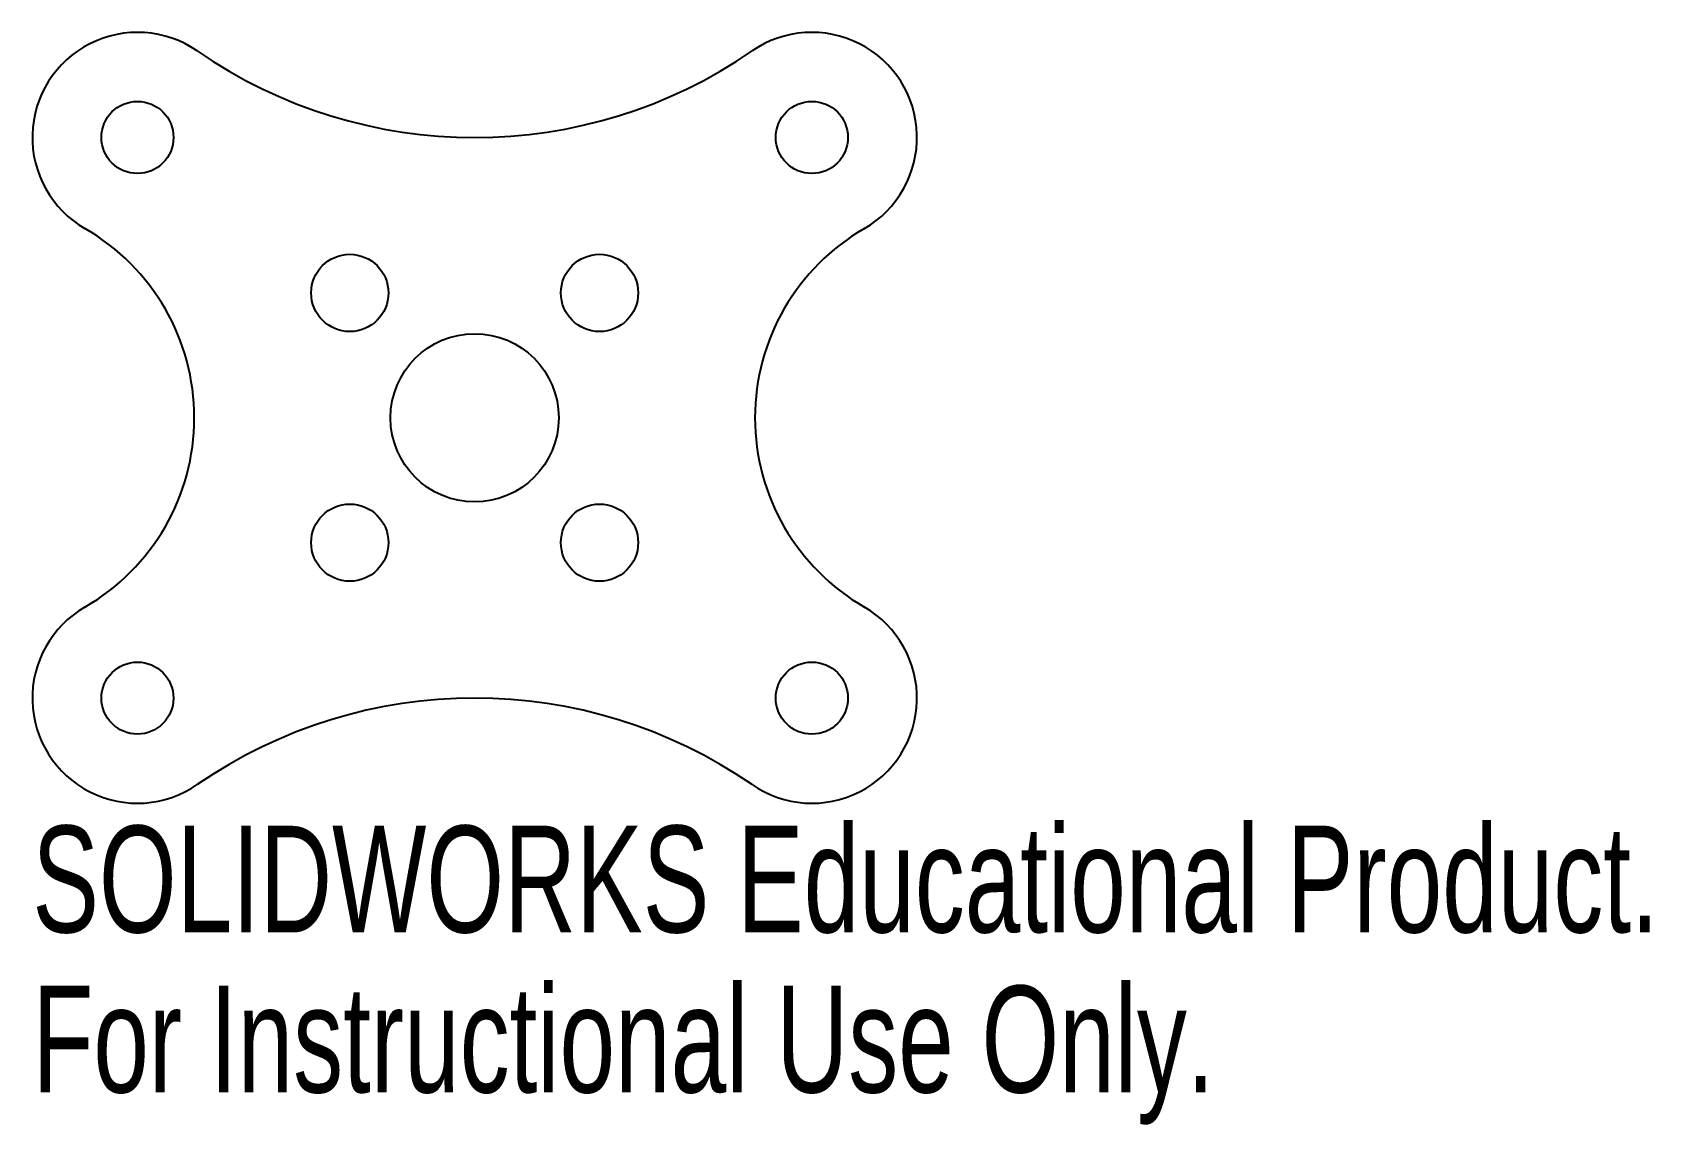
# Model space of a CAD drawing. Header units: inches. Extents: x -1.77 to 1.11, y -1.26 to 0.69.
import ezdxf

# ---------------------------------------------------------------- set-up
doc = ezdxf.new("R2010")
doc.units = ezdxf.units.IN
doc.header["$MEASUREMENT"] = 0
doc.styles.add('SLDTEXTSTYLE0', font='TXT', dxfattribs={"width": 0.7})

msp = doc.modelspace()

# ---------------------------------------------------------------- linework, layer by layer
at = {"color": 7, "linetype": 'Continuous', "lineweight": 25}
for centre, radius in [((-1.5858, 0.5), 0.0643), ((-0.383, 0.5), 0.0643), ((-1.2071, 0.2227), 0.0689), ((-0.7617, 0.2227), 0.0689), ((-0.9844, 0), 0.15), ((-1.2071, -0.2227), 0.0689), ((-0.7617, -0.2227), 0.0689), ((-1.5858, -0.5), 0.0642), ((-0.383, -0.5), 0.0643)]:
    msp.add_circle(centre, radius, dxfattribs=at)
for centre, radius, start, end in [((-1.5858, 0.5), 0.1875, 55.3686, 240.0409), ((-0.383, 0.5), 0.1875, 299.9591, 124.6314), ((-0.9844, 1.3708), 0.8708, 235.3686, 304.6314), ((-1.874, 0), 0.3896, 299.9591, 60.0409), ((-0.0948, 0), 0.3896, 119.9591, 240.0409), ((-1.5858, -0.5), 0.1875, 119.9591, 304.6314), ((-0.383, -0.5), 0.1875, 235.3686, 60.0409), ((-0.9844, -1.3708), 0.8708, 55.3686, 124.6314)]:
    msp.add_arc(centre, radius, start, end, dxfattribs=at)

# ---------------------------------------------------------------- texts
at = {"color": 7, "linetype": 'Continuous', "char_height": 0.1903, "attachment_point": 1, "style": 'SLDTEXTSTYLE0'}
for s, insert in [('SOLIDWORKS Educational Product.', (-1.7733, -0.7276)), ('For Instructional Use Only.', (-1.7733, -1.0131))]:
    msp.add_mtext(s, dxfattribs=dict(at, insert=insert))

doc.saveas('drawing.dxf')
